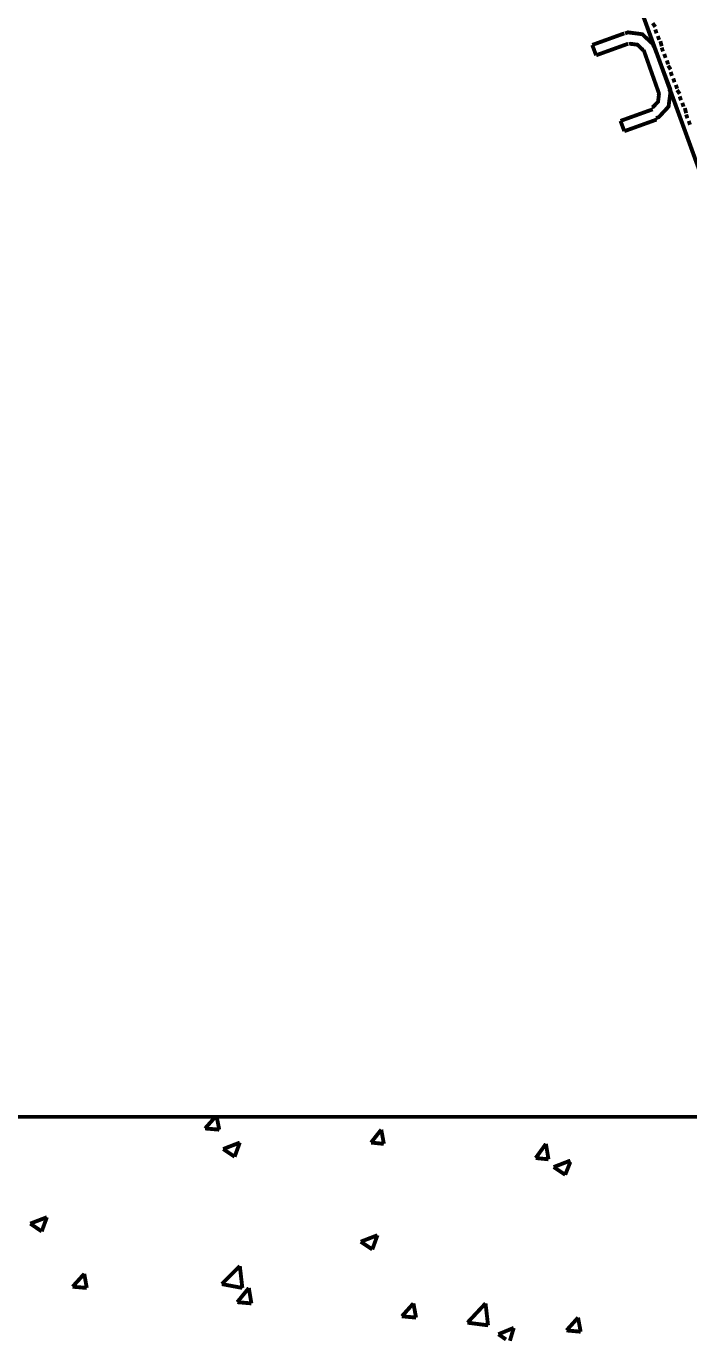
# Model space of a CAD drawing. Extents: x -2.4 to 13.4, y -16 to -5.
# Drawn here: x 1.52 to 2.379, y -13.245 to -11.54 of the extents above; entities that cross this region are included whole.
import ezdxf

# ---------------------------------------------------------------- set-up
doc = ezdxf.new("R2010")
doc.units = 0
doc.header["$MEASUREMENT"] = 0
doc.dimstyles.get("Standard").update_dxf_attribs({"dimtxt": 0.1, "dimasz": 0.1, "dimexe": 1.25, "dimexo": 0.625, "dimtad": 1, "dimtih": 1, "dimtxsty": 'Standard', "dimcen": 2.5, "dimazin": 3, "dimtfac": 1, "dimtmove": 0, "dimatfit": 3})

# ---------------------------------------------------------------- blocks, each defined once
blk = doc.blocks.new('_CLOSEDFILLED')
at = {"color": 0, "linetype": 'BYBLOCK'}
blk.add_solid([(-1, 0.164), (0, 0), (-1, -0.164)], dxfattribs=at)
blk = doc.blocks.new('*D10')
for p, q in [((0.2837, -7.1184), (0.2837, -9.7353)), ((1.6566, -7.2184), (0.2837, -7.2184)), ((0.2837, -10.4353), (0.2837, -13.0522)), ((0.847, -12.9522), (0.2837, -12.9522))]:
    blk.add_line(p, q)
at = {"layer": 'Defpoints'}
for p in [(0.2837, -7.2184), (1.6566, -7.2184), (0.847, -12.9522)]:
    blk.add_point(p, dxfattribs=at)
at = {"xscale": 0.1, "yscale": 0.1}
for p, rotation in [((0.2837, -7.2184), 270), ((0.2837, -12.9522), 90)]:
    blk.add_blockref('_CLOSEDFILLED', p, dxfattribs=dict(at, rotation=rotation))
at = {"insert": (0.2837, -10.0853), "char_height": 0.1, "attachment_point": 5, "rotation": 270}
blk.add_mtext('3000 mm', dxfattribs=at)

msp = doc.modelspace()

# ---------------------------------------------------------------- linework, layer by layer
at = {"color": 0, "const_width": 0.005}
for points in [[(3.742, -12.9522), (2.8387, -12.9522), (0.857, -7.5088), (1.6554, -7.2188)], [(2.8387, -12.9522), (1.362, -8.8938)], [(2.3354, -11.5405), (2.332, -11.5355)], [(2.337, -11.5488), (2.3354, -11.5438)], [(2.2953, -11.5488), (2.2537, -11.5638)], [(2.3003, -11.5622), (2.2587, -11.5772)], [(2.3336, -11.5663), (2.3322, -11.5626), (2.3185, -11.5499), (2.3, -11.5475), (2.2962, -11.5489)], [(2.3195, -11.5715), (2.3188, -11.5697), (2.3122, -11.5635), (2.3031, -11.5623), (2.3014, -11.563)], [(2.3404, -11.5572), (2.3387, -11.5522)], [(2.3437, -11.5655), (2.342, -11.5589)], [(2.2537, -11.5638), (2.2587, -11.5772)], [(2.3204, -11.5705), (2.3404, -11.6272)], [(2.3337, -11.5655), (2.3553, -11.6222)], [(2.3454, -11.5722), (2.3437, -11.5672)], [(2.3487, -11.5805), (2.347, -11.5755)], [(2.352, -11.5889), (2.3504, -11.5839)], [(2.3553, -11.5955), (2.352, -11.5905)], [(2.357, -11.6038), (2.3553, -11.5988)], [(2.3603, -11.6122), (2.3587, -11.6072)], [(2.331, -11.6446), (2.3328, -11.6439), (2.339, -11.6373), (2.3401, -11.6283), (2.3395, -11.6265)], [(2.3362, -11.6587), (2.3399, -11.6573), (2.3526, -11.6437), (2.355, -11.6251), (2.3536, -11.6214)], [(2.3637, -11.6205), (2.362, -11.6155)], [(2.367, -11.6272), (2.3637, -11.6222)], [(2.3687, -11.6355), (2.367, -11.6305)], [(2.332, -11.6472), (2.2903, -11.6622)], [(2.372, -11.6438), (2.3704, -11.6388)], [(2.3754, -11.6522), (2.3737, -11.6455)], [(2.2953, -11.6755), (2.2903, -11.6622)], [(2.337, -11.6605), (2.2953, -11.6755)], [(2.377, -11.6588), (2.3754, -11.6539)], [(2.3804, -11.6672), (2.3787, -11.6622)], [(7.8537, -12.9522), (0.847, -12.9522)], [(1.752, -12.9672), (1.7653, -12.9522)], [(1.7704, -12.9688), (1.767, -12.9522)], [(1.752, -12.9672), (1.7704, -12.9688)], [(1.967, -12.9855), (1.9803, -12.9688)], [(1.9837, -12.9872), (1.9803, -12.9688)], [(1.7754, -12.9939), (1.797, -12.9855)], [(1.7754, -12.9939), (1.7903, -13.0038)], [(1.7903, -13.0038), (1.797, -12.9855)], [(1.967, -12.9855), (1.9837, -12.9872)], [(2.1804, -13.0055), (2.1937, -12.9872)], [(2.197, -13.0072), (2.1937, -12.9872)], [(2.1804, -13.0055), (2.197, -13.0072)], [(2.2037, -13.0172), (2.2254, -13.0088)], [(2.2187, -13.0272), (2.2254, -13.0105)], [(2.2037, -13.0172), (2.2187, -13.0272)], [(1.5254, -13.0905), (1.547, -13.0822)], [(1.5254, -13.0905), (1.5403, -13.1005)], [(1.5403, -13.1005), (1.547, -13.0822)], [(1.9537, -13.1139), (1.9754, -13.1055)], [(1.9537, -13.1139), (1.9687, -13.1239)], [(1.9687, -13.1239), (1.9754, -13.1055)], [(1.7737, -13.1688), (1.797, -13.1455)], [(1.8003, -13.1738), (1.797, -13.1455)], [(1.5803, -13.1722), (1.5954, -13.1555)], [(1.5987, -13.1738), (1.5954, -13.1555)], [(1.5803, -13.1722), (1.5987, -13.1738)], [(1.7737, -13.1688), (1.8003, -13.1738)], [(1.7937, -13.1922), (1.8087, -13.1738)], [(1.812, -13.1938), (1.8087, -13.1738)], [(1.7937, -13.1922), (1.812, -13.1938)], [(2.007, -13.2105), (2.022, -13.1938)], [(2.0254, -13.2122), (2.022, -13.1938)], [(2.092, -13.2188), (2.1154, -13.1938)], [(2.1187, -13.2222), (2.1154, -13.1938)], [(2.007, -13.2105), (2.0254, -13.2122)], [(2.2204, -13.2288), (2.2353, -13.2122)], [(2.2387, -13.2305), (2.2353, -13.2122)], [(2.092, -13.2188), (2.1187, -13.2222)], [(2.132, -13.2338), (2.152, -13.2255)], [(2.147, -13.2422), (2.152, -13.2255)], [(2.2204, -13.2288), (2.2387, -13.2305)], [(2.132, -13.2338), (2.142, -13.2405)]]:
    msp.add_lwpolyline(points, dxfattribs=at)
for points in [[(2.0037, -12.9522), (2.0037, -12.9522)], [(1.817, -12.9772), (1.817, -12.9772)], [(1.8903, -12.9672), (1.8903, -12.9672)], [(2.2254, -12.9605), (2.2254, -12.9605)], [(1.9387, -12.9805), (1.9387, -12.9805)], [(2.072, -12.9822), (2.072, -12.9822)], [(1.5954, -13.0022), (1.5954, -13.0022)], [(1.6287, -13.0022), (1.6287, -13.0022)], [(1.7537, -13.0088), (1.7537, -13.0088)], [(1.7653, -13.0105), (1.7653, -13.0105)], [(1.917, -13.0038), (1.917, -13.0038)], [(1.767, -13.0222), (1.767, -13.0222)], [(1.9137, -13.0155), (1.9137, -13.0155)], [(2.072, -13.0222), (2.072, -13.0222)], [(2.3003, -13.0205), (2.3003, -13.0205)], [(1.5904, -13.0405), (1.5904, -13.0405)], [(1.6137, -13.0438), (1.6137, -13.0438)], [(1.6587, -13.0422), (1.6587, -13.0422)], [(2.1137, -13.0455), (2.1137, -13.0455)], [(2.1887, -13.0355), (2.1887, -13.0355)], [(2.232, -13.0289), (2.232, -13.0289)], [(2.372, -13.0405), (2.372, -13.0405)], [(1.817, -13.0488), (1.817, -13.0488)], [(1.977, -13.0555), (1.977, -13.0555)], [(2.1353, -13.0622), (2.1353, -13.0622)], [(2.222, -13.0605), (2.222, -13.0605)], [(1.9253, -13.0688), (1.9253, -13.0688)], [(2.2937, -13.0688), (2.2937, -13.0688)], [(1.7387, -13.0938), (1.7387, -13.0938)], [(1.812, -13.0839), (1.812, -13.0839)], [(2.0687, -13.0805), (2.0687, -13.0805)], [(1.9137, -13.1022), (1.9137, -13.1022)], [(2.2737, -13.0988), (2.2737, -13.0988)], [(1.5503, -13.1189), (1.5503, -13.1189)], [(1.7637, -13.1222), (1.7637, -13.1222)], [(2.1004, -13.1288), (2.1004, -13.1288)], [(1.6103, -13.1438), (1.6103, -13.1438)], [(2.222, -13.1372), (2.222, -13.1372)], [(2.3687, -13.1405), (2.3687, -13.1405)], [(1.5354, -13.1539), (1.5354, -13.1539)], [(1.6954, -13.1605), (1.6954, -13.1605)], [(1.9253, -13.1572), (1.9253, -13.1572)], [(2.0354, -13.1622), (2.0354, -13.1622)], [(2.1103, -13.1522), (2.1103, -13.1522)], [(2.2187, -13.1588), (2.2187, -13.1588)], [(2.3454, -13.1638), (2.3454, -13.1638)], [(1.8537, -13.1672), (1.8537, -13.1672)], [(2.0137, -13.1738), (2.0137, -13.1738)], [(2.0654, -13.1805), (2.0654, -13.1805)], [(2.172, -13.1805), (2.172, -13.1805)], [(1.752, -13.1872), (1.752, -13.1872)], [(1.847, -13.1872), (1.847, -13.1872)], [(2.172, -13.1938), (2.172, -13.1938)], [(2.3303, -13.1872), (2.3303, -13.1872)], [(1.9104, -13.2022), (1.9104, -13.2022)], [(2.332, -13.2305), (2.332, -13.2305)], [(2.3654, -13.2389), (2.3654, -13.2389)]]:
    msp.add_lwpolyline(points, close=True, dxfattribs=at)

# ---------------------------------------------------------------- dimensions: what is measured, and where the dimension line sits
at = {"linetype": 'Continuous'}
dim = msp.add_linear_dim(base=(0.2837, -7.2184), p1=(1.6566, -7.2184), p2=(0.847, -12.9522), angle=90, text='3000 mm', dimstyle='Standard', dxfattribs=at)
dim.commit()
dim.dimension.update_dxf_attribs({"geometry": '*D10', "text_midpoint": (0.2837, -10.0853), "dimtype": 160, "text_rotation": 270})

doc.saveas('drawing.dxf')
